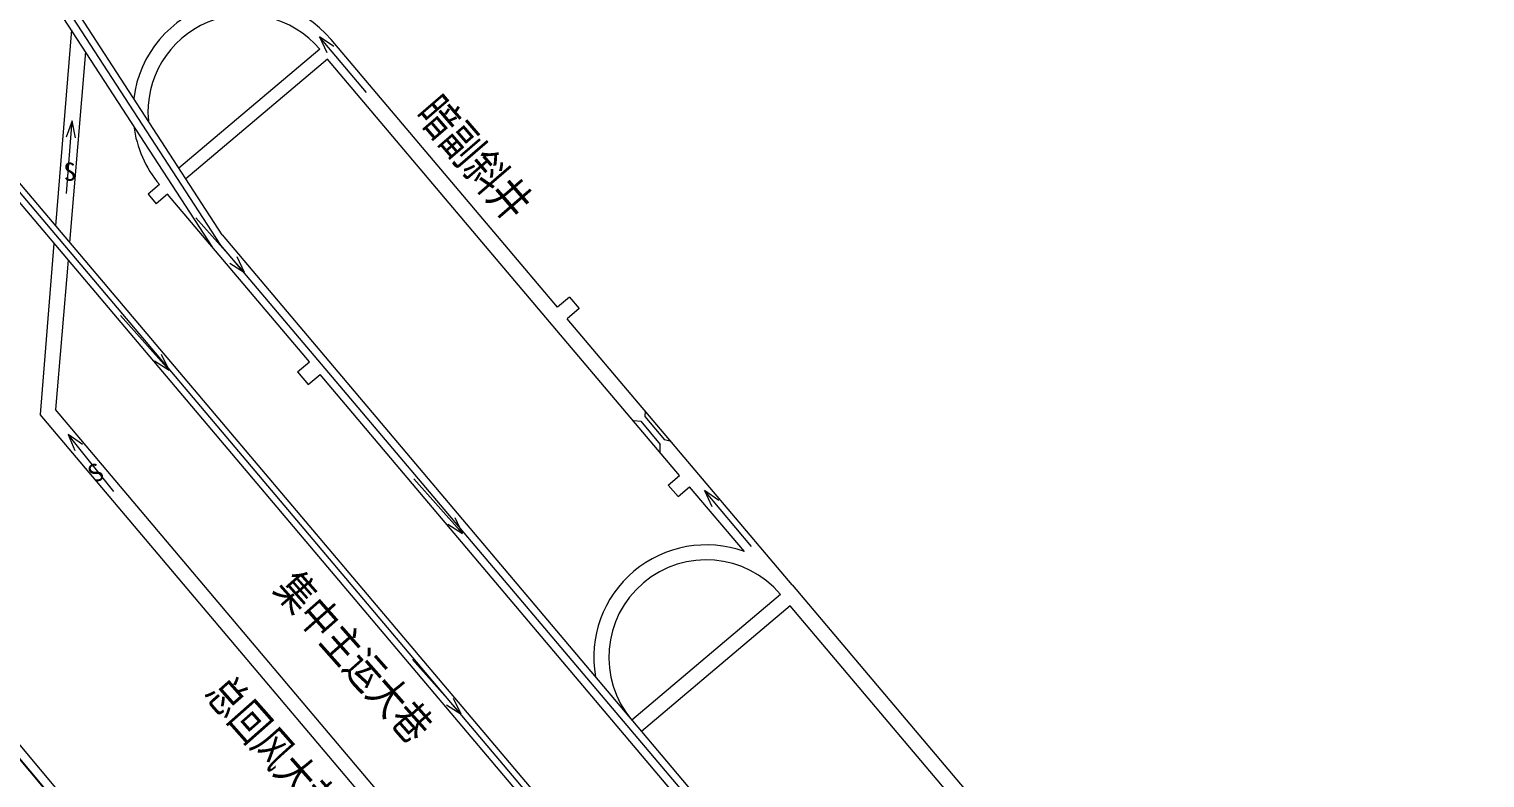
# Model space of a CAD drawing. Header units: millimetres. Extents: x 2501 to 6983, y 1724 to 12691.
# Drawn here: x 4598.5 to 5084.2, y 4500.5 to 4750.4 of the extents above; entities that cross this region are included whole.
import ezdxf
from ezdxf.enums import TextEntityAlignment as Align

# ---------------------------------------------------------------- set-up
doc = ezdxf.new("R2010")
doc.units = ezdxf.units.MM
for name, color, linetype in [('4、10月', 131, 'Continuous'), ('JMD', 6, 'Continuous'), ('文字', 7, 'Continuous'), ('通风系统', 7, 'Continuous'), ('风流', 7, 'Continuous')]:
    doc.layers.add(name, color=color, linetype=linetype)
doc.styles.get("Standard").update_dxf_attribs({"font": 'arial.ttf'})
doc.styles.add('标准', font='', dxfattribs={"width": 0.667})
doc.styles.get('标准').set_extended_font_data('SimSun')
doc.linetypes.add('442', pattern='A,5,[175,AAA.SHX,S=1,R=90,X=0,Y=0],5', length=10)

# ---------------------------------------------------------------- blocks, each defined once
blk = doc.blocks.new('12')
at = {"color": 252, "lineweight": 20, "ltscale": 0.005}
for p, q in [((421038.43, 4240163.82, 12273.3), (421033.09, 4240098.46, 12273.3)), ((421038.43, 4240163.82, 12273.3), (421033.09, 4240098.46, 12273.3)), ((421043.16, 4240156.53, 12273.3), (421037.8, 4240092.89, 12273.3)), ((421043.16, 4240156.53, 12273.3), (421037.8, 4240092.89, 12273.3)), ((421032.6, 4240092.52, 12273.3), (421027.94, 4240035.44, 12273.3)), ((421037.3, 4240086.97, 12273.3), (421033.09, 4240037.09, 12273.3)), ((421493.26, 4239484.66, 12273.3), (421027.94, 4240035.44, 12273.3)), ((421196.39, 4239843.81, 12273.3), (421033.09, 4240037.09, 12273.3))]:
    blk.add_line(p, q, dxfattribs=at)
at = {"lineweight": 20, "ltscale": 5}
for p, q in [((421032.6, 4240092.52, 12273.3), (421027.94, 4240035.44, 12273.3)), ((421037.3, 4240086.97, 12273.3), (421033.09, 4240037.09, 12273.3)), ((421226.02, 4240033.4, 12272.3), (421228.42, 4240033.23, 12272.3)), ((421226.03, 4240033.4, 12272.3), (421228.43, 4240033.24, 12272.3)), ((421228.42, 4240033.23, 12272.3), (421234.88, 4240025.39, 12272.3)), ((421228.43, 4240033.24, 12272.3), (421234.89, 4240025.4, 12272.3)), ((421229.84, 4240036.62, 12273.3), (421229.69, 4240034.75, 12273.3)), ((421229.69, 4240034.75, 12273.3), (421236.24, 4240026.98, 12273.3)), ((421229.85, 4240036.63, 12273.3), (421229.7, 4240034.76, 12273.3)), ((421229.7, 4240034.76, 12273.3), (421236.25, 4240026.99, 12273.3)), ((421234.8, 4240022.96, 12272.3), (421234.89, 4240025.4, 12272.3)), ((421234.8, 4240022.95, 12272.3), (421234.88, 4240025.39, 12272.3)), ((421238.46, 4240026.47, 12273.3), (421236.24, 4240026.98, 12273.3)), ((421238.47, 4240026.47, 12273.3), (421236.25, 4240026.99, 12273.3)), ((421275.04, 4239975.39, 12273.3), (421225.39, 4239933.44, 12273.3)), ((421278.27, 4239971.57, 12273.3), (421228.61, 4239929.62, 12273.3))]:
    blk.add_line(p, q, dxfattribs=at)
at = {"color": 7, "linetype": '442', "lineweight": 20, "ltscale": 0.005}
for p, q in [((421275.04, 4239975.39, 12273.3), (421225.39, 4239933.44, 12273.3)), ((421278.27, 4239971.57, 12273.3), (421228.61, 4239929.62, 12273.3))]:
    blk.add_line(p, q, dxfattribs=at)
at = {"color": 0, "lineweight": 20, "ltscale": 5}
blk.add_line((421016.72, 4239930.36, 12273.3), (421506.72, 4239346.76, 12273.3), dxfattribs=at)
at = {"color": 7, "linetype": '442', "lineweight": 20, "ltscale": 0.005}
for radius, start, end in [(37.5, 70.1192, 189.9738), (32.5, 40.1922, 220.1922)]:
    blk.add_arc((421250.21, 4239954.42, 12273.3), radius, start, end, dxfattribs=at)
at = {"layer": 'JMD', "color": 30, "linetype": 'Continuous', "lineweight": 20}
for p, q in [((421088.75, 4240095.48, 12273.3), (420933.31, 4240334.95, 12273.3)), ((421085.58, 4240091.18, 12273.3), (420929.35, 4240331.87, 12273.3)), ((420850.56, 4240314.51, 12273.3), (421246.34, 4239846.04, 12273.3)), ((420847.35, 4240311.8, 12273.3), (421265.74, 4239816.57, 12273.3)), ((421181.75, 4240093.56, 12273.3), (421125.09, 4240160.62, 12273.3)), ((421121.27, 4240157.4, 12273.3), (421074.31, 4240117.72, 12273.3)), ((421123.83, 4240154.06, 12273.3), (421076.62, 4240114.17, 12273.3)), ((421177.78, 4240090.2, 12273.3), (421123.83, 4240154.06, 12273.3)), ((421067.8, 4240112.23, 12273.3), (421063.98, 4240109, 12273.3)), ((421067.8, 4240112.22, 12273.3), (421063.98, 4240108.99, 12273.3)), ((421063.98, 4240109, 12273.3), (421066.69, 4240105.8, 12273.3)), ((421063.98, 4240108.99, 12273.3), (421066.69, 4240105.78, 12273.3)), ((421070.51, 4240109.02, 12273.3), (421066.69, 4240105.8, 12273.3)), ((421117.82, 4240053.01, 12273.3), (421070.5, 4240109.02, 12273.3)), ((421088.75, 4240095.48, 12273.3), (421228.61, 4239929.62, 12273.3)), ((421200.6, 4240071.26, 12273.3), (421181.75, 4240093.57, 12273.3)), ((421200.6, 4240071.25, 12273.3), (421181.75, 4240093.56, 12273.3)), ((421241.28, 4240015.05, 12273.74), (421177.78, 4240090.2, 12273.3)), ((421204.57, 4240074.61, 12273.3), (421200.6, 4240071.25, 12273.3)), ((421204.57, 4240074.61, 12273.3), (421207.8, 4240070.79, 12273.3)), ((421207.8, 4240070.79, 12273.3), (421203.82, 4240067.43, 12273.3)), ((421278.88, 4239978.59, 12273.3), (421203.82, 4240067.43, 12273.3)), ((421113.85, 4240049.66, 12272.42), (421117.83, 4240053.01, 12272.42)), ((421113.85, 4240049.66, 12272.42), (421117.4, 4240045.45, 12272.42)), ((421117.4, 4240045.45, 12272.42), (421121.38, 4240048.81, 12272.42)), ((421298.95, 4239838.61, 12273.3), (421121.37, 4240048.81, 12273.3)), ((421237.47, 4240011.81, 12272.72), (421240.86, 4240008.1, 12273.28)), ((421240.86, 4240008.1, 12272.74), (421244.68, 4240011.33, 12272.74)), ((421262.97, 4239989.69, 12273.3), (421244.68, 4240011.33, 12273.3)), ((421278.88, 4239978.59, 12273.3), (421697.73, 4239482.81, 10117.26)), ((421374.17, 4239858.06, 12273.3), (421278.27, 4239971.57, 12273.3)), ((421228.61, 4239929.62, 12273.3), (421302.83, 4239841.89, 12273.3))]:
    blk.add_line(p, q, dxfattribs=at)
at = {"layer": 'JMD', "color": 30, "linetype": 'Continuous', "lineweight": 20, "elevation": 12272.74}
blk.add_lwpolyline([(421237.47, 4240011.81), (421241.28, 4240015.05)], dxfattribs=at)
at = {"layer": 'JMD', "color": 30, "linetype": 'Continuous', "lineweight": 20}
for radius, start, end in [(37.5, 40.1922, 173.0379), (32.5, 40.1922, 185.1983), (37.5, 187.1381, 220.1922)]:
    blk.add_arc((421096.45, 4240136.42, 12273.3), radius, start, end, dxfattribs=at)
at = {"layer": '风流', "color": 5, "lineweight": 20}
for p, q in [((421136.91, 4240142.92, 9818.24), (421121.21, 4240161.59, 9818.24)), ((421121.21, 4240161.59, 9818.24), (421123.59, 4240156.3, 9818.24)), ((421126.01, 4240158.33, 9818.24), (421121.21, 4240161.59, 9818.24)), ((421136.92, 4240142.92, 9818.24), (421121.21, 4240161.59, 9818.24)), ((421121.21, 4240161.59, 9818.24), (421123.6, 4240156.3, 9818.24)), ((421126.02, 4240158.34, 9818.24), (421121.21, 4240161.59, 9818.24)), ((421136.92, 4240142.92, 9818.24), (421121.21, 4240161.59, 9818.24)), ((421121.21, 4240161.59, 9818.24), (421123.6, 4240156.3, 9818.24)), ((421126.02, 4240158.34, 9818.24), (421121.21, 4240161.59, 9818.24)), ((421136.92, 4240142.92, 9818.24), (421121.21, 4240161.59, 9818.24)), ((421121.21, 4240161.59, 9818.24), (421123.6, 4240156.3, 9818.24)), ((421126.02, 4240158.34, 9818.24), (421121.21, 4240161.59, 9818.24)), ((421079.95, 4240101.06, 9818.24), (421096.21, 4240082.87, 9818.24)), ((421091.31, 4240085.98, 9818.24), (421096.21, 4240082.87, 9818.24)), ((421096.21, 4240082.87, 9818.24), (421093.67, 4240088.08, 9818.24)), ((421054.77, 4240068.46, 13246.92), (421071.03, 4240050.27, 13246.92)), ((421066.13, 4240053.38, 13246.92), (421071.03, 4240050.27, 13246.92)), ((421071.03, 4240050.27, 13246.92), (421068.49, 4240055.49, 13246.92)), ((421152.69, 4240013.95, 12273.3), (421168.95, 4239995.75, 12273.3)), ((421265.36, 4239991.37, 12273.3), (421249.65, 4240010.04, 12273.3)), ((421249.65, 4240010.04, 12273.3), (421252.04, 4240004.75, 12273.3)), ((421254.46, 4240006.78, 12273.3), (421249.65, 4240010.04, 12273.3)), ((421265.36, 4239991.37, 12273.3), (421249.65, 4240010.04, 12273.3)), ((421249.65, 4240010.04, 12273.3), (421252.04, 4240004.75, 12273.3)), ((421254.46, 4240006.78, 12273.3), (421249.65, 4240010.04, 12273.3)), ((421265.36, 4239991.37, 12273.3), (421249.65, 4240010.04, 12273.3)), ((421249.65, 4240010.04, 12273.3), (421252.04, 4240004.75, 12273.3)), ((421254.46, 4240006.78, 12273.3), (421249.65, 4240010.04, 12273.3)), ((421265.35, 4239991.36, 12273.3), (421249.65, 4240010.03, 12273.3)), ((421249.65, 4240010.03, 12273.3), (421252.03, 4240004.74, 12273.3)), ((421254.45, 4240006.78, 12273.3), (421249.65, 4240010.03, 12273.3)), ((421164.05, 4239998.86, 12273.3), (421168.95, 4239995.75, 12273.3)), ((421168.95, 4239995.75, 12273.3), (421166.41, 4240000.97, 12273.3)), ((421152.22, 4239953.61, 13246.92), (421168.48, 4239935.42, 13246.92)), ((421168.48, 4239935.42, 13246.92), (421165.94, 4239940.63, 13246.92)), ((421163.58, 4239938.53, 13246.92), (421168.48, 4239935.42, 13246.92))]:
    blk.add_line(p, q, dxfattribs=at)
at = {"layer": '风流', "color": 1, "lineweight": 20}
for p, q in [((421038.64, 4240133.54, 13246.92), (421036.65, 4240128.09, 13246.92)), ((421036.83, 4240109.21, 13246.92), (421038.64, 4240133.54, 13246.92)), ((421039.8, 4240127.86, 13246.92), (421038.64, 4240133.54, 13246.92)), ((421052.6, 4240009.73, 13246.92), (421037.36, 4240028.79, 13246.92)), ((421037.36, 4240028.79, 13246.92), (421039.61, 4240023.44, 13246.92)), ((421042.08, 4240025.41, 13246.92), (421037.36, 4240028.79, 13246.92))]:
    blk.add_line(p, q, dxfattribs=at)
at = {"layer": 'JMD', "color": 30, "linetype": 'Continuous', "lineweight": 20, "style": '标准', "width": 0.78}
blk.add_text('暗副斜井', height=11.34, rotation=310.7992, dxfattribs=at).set_placement((421152.84, 4240135.68, 10909.96))
at = {"layer": '文字', "lineweight": 20, "style": '标准', "width": 0.78}
for s, p in [('集中主运大巷', (421155.67, 4239928.48, 12273.29)), ('总回风大巷', (421124.96, 4239902.42, 12273.29))]:
    blk.add_text(s, height=10.886, rotation=311.487, dxfattribs=at).set_placement(p, align=Align.MIDDLE_RIGHT)
at = {"layer": '通风系统', "color": 1, "lineweight": 20, "char_height": 6.075, "width": 34.878, "attachment_point": 1}
for insert, rotation in [((421035.71, 4240119.47, 13250), 1.8525), ((421050.05, 4240014.7, 13250), 213.2578)]:
    blk.add_mtext('{\\fSimSun|b0|i0|c134|p2;S}', dxfattribs=dict(at, insert=insert, rotation=rotation))

msp = doc.modelspace()

# ---------------------------------------------------------------- linework, layer by layer
at = {"color": 6, "lineweight": 20}
for p, q in [((4505.78, 4919.72, -2802.4), (4662.41, 4678.31, -3234.06)), ((4662.41, 4678.31, -3234.06), (4938.19, 4352.05, -3234.06))]:
    msp.add_line(p, q, dxfattribs=at)
msp.add_line((4509.55, 4609.19, -3234.06), (4924.79, 4114.3, -3234.06))
at = {"layer": '4、10月', "color": 6, "lineweight": 20}
msp.add_line((4405.63, 4920.44, -2792.8), (4919.51, 4312.19, -3075.51), dxfattribs=at)

# ---------------------------------------------------------------- block references
at = {"lineweight": 20}
msp.add_blockref('12', (-416425.77, -4235413.67, -3234.06), dxfattribs=at)

doc.saveas('drawing.dxf')
